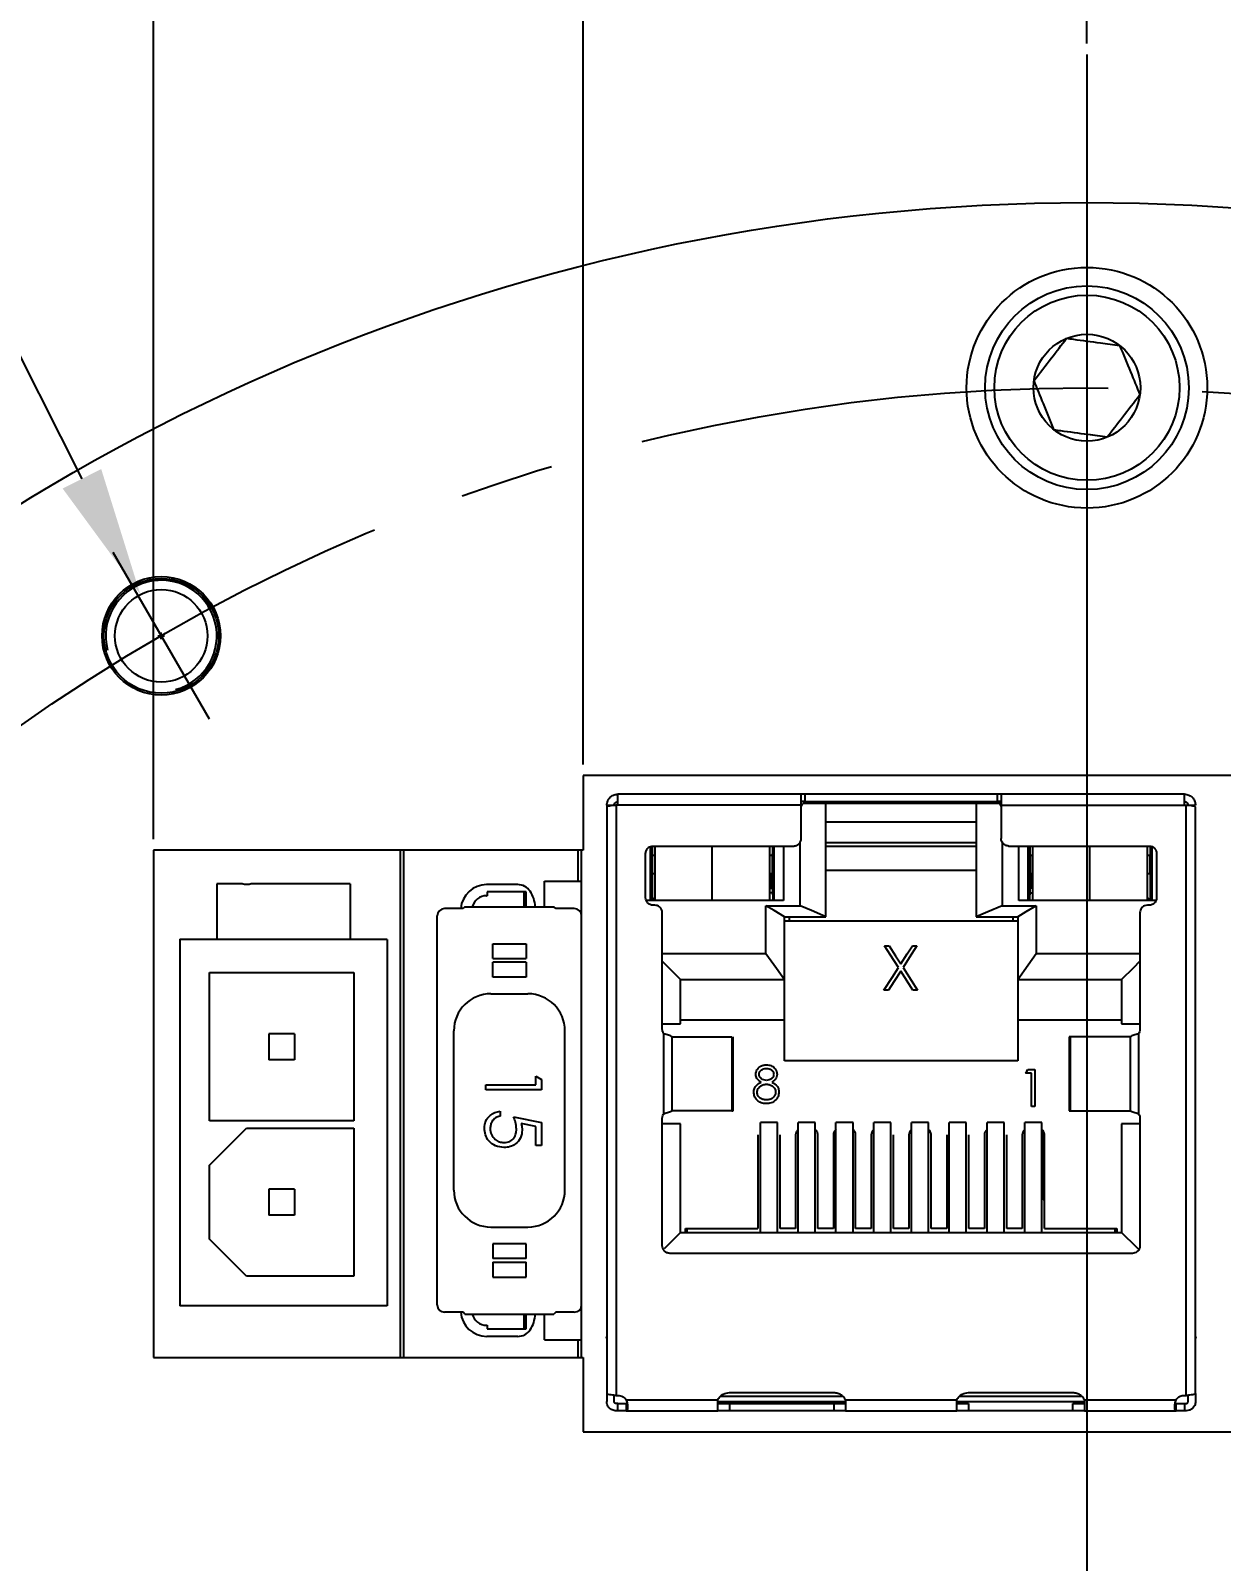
# Model space of a CAD drawing. Header units: millimetres. Extents: x 0 to 420, y 0 to 297.
# Drawn here: x 301.47 to 333.63, y 166.81 to 208.14 of the extents above; entities that cross this region are included whole.
import ezdxf

# ---------------------------------------------------------------- set-up
doc = ezdxf.new("R2010")
doc.units = ezdxf.units.MM
doc.header["$PDSIZE"] = -1
doc.linetypes.add('CENTERX2', pattern=[20.32, 12.7, -2.54, 2.54, -2.54])
doc.layers.add('중심선', color=1, linetype='CENTERX2')
doc.layers.add('치수선', color=3, linetype='Continuous')
doc.styles.add('누리로봇 문자스타일_20230829', font='GOTHIC.TTF')
doc.dimstyles.new('A3기본 치수스타일', dxfattribs={"dimtxt": 3.5, "dimasz": 3.5, "dimexe": 0.5, "dimexo": 0.3, "dimgap": 1, "dimtad": 1, "dimtoh": 1, "dimdec": 1, "dimzin": 12, "dimdsep": 46, "dimtxsty": '누리로봇 문자스타일_20230829', "dimcen": 0.09, "dimclrd": 3, "dimclre": 3, "dimclrt": 3, "dimadec": 0, "dimazin": 3, "dimtm": 1e-09, "dimtfac": 1, "dimtdec": 1, "dimtofl": 0, "dimtmove": 0, "dimatfit": 3, "dimfxl": 1, "dimfrac": 2, "dimarcsym": 0})
doc.dimstyles.new('A3지시선 치수스타일', dxfattribs={"dimtxt": 3.5, "dimasz": 3.5, "dimexe": 0.5, "dimexo": 0.3, "dimgap": 0.396875, "dimtad": 0, "dimtih": 1, "dimtoh": 1, "dimdec": 1, "dimzin": 12, "dimdsep": 46, "dimtxsty": '누리로봇 문자스타일_20230829', "dimcen": 0.09, "dimclrd": 3, "dimclre": 3, "dimclrt": 3, "dimadec": 0, "dimazin": 3, "dimtm": 1e-09, "dimtfac": 1, "dimtdec": 1, "dimtofl": 0, "dimtmove": 0, "dimatfit": 3, "dimfxl": 1, "dimfrac": 2, "dimarcsym": 0})

# ---------------------------------------------------------------- blocks, each defined once
blk = doc.blocks.new('*U53')
at = {"layer": '중심선'}
blk.add_line((-1.3, -2.252), (1.3, 2.252), dxfattribs=at)
blk = doc.blocks.new('*U55')
at = {"color": 0, "linetype": 'ByBlock', "lineweight": -2, "rotation": 60}
blk.add_blockref('*U53', (151.744, 306.926), dxfattribs=at)
blk = doc.blocks.new('*D56')
at = {"layer": 'Defpoints', "color": 0}
for p in [(304.436, 192.917), (305.564, 190.686)]:
    blk.add_point(p, dxfattribs=at)
at = {"layer": '치수선', "color": 3, "lineweight": -2}
for p, q in [((289.1, 216.338), (292.6, 216.338)), ((292.6, 216.338), (302.858, 196.041)), ((305, 191.711), (305, 191.891)), ((304.91, 191.801), (305.09, 191.801))]:
    blk.add_line(p, q, dxfattribs=at)
at = {"layer": '치수선', "color": 3}
blk.add_solid([(303.378, 196.304), (302.337, 195.778), (304.436, 192.917)], dxfattribs=at)
at = {"layer": '치수선', "color": 3, "insert": (259.036, 216.338), "char_height": 3.5, "attachment_point": 4, "style": '누리로봇 문자스타일_20230829'}
blk.add_mtext('{\\fPMingLiU|b0|i0|c129|p0;6-M3x14DP\\PPCD100}', dxfattribs=at)
blk = doc.blocks.new('*D58')
at = {"layer": 'Defpoints', "color": 0}
for p in [(350.422, 218.368), (316.393, 188.025), (350.422, 188.025)]:
    blk.add_point(p, dxfattribs=at)
at = {"layer": '치수선', "color": 3, "lineweight": -2}
for p, q in [((316.393, 188.325), (316.393, 218.868)), ((350.422, 188.325), (350.422, 218.868)), ((319.893, 218.368), (346.922, 218.368))]:
    blk.add_line(p, q, dxfattribs=at)
at = {"layer": '치수선', "color": 3}
for points in [[(319.893, 218.951), (319.893, 217.785), (316.393, 218.368)], [(346.922, 218.951), (346.922, 217.785), (350.422, 218.368)]]:
    blk.add_solid(points, dxfattribs=at)
at = {"layer": '치수선', "color": 3, "insert": (333.407, 221.206), "char_height": 3.5, "attachment_point": 5, "style": '누리로봇 문자스타일_20230829'}
blk.add_mtext('34', dxfattribs=at)
blk = doc.blocks.new('*D59')
at = {"layer": 'Defpoints', "color": 0}
for p in [(350.422, 226.129), (350.422, 188.025), (304.793, 186.014)]:
    blk.add_point(p, dxfattribs=at)
at = {"layer": '치수선', "color": 3, "lineweight": -2}
for p, q in [((304.793, 186.314), (304.793, 226.629)), ((350.422, 188.325), (350.422, 226.629)), ((308.293, 226.129), (346.922, 226.129))]:
    blk.add_line(p, q, dxfattribs=at)
at = {"layer": '치수선', "color": 3}
for points in [[(308.293, 226.713), (308.293, 225.546), (304.793, 226.129)], [(346.922, 226.713), (346.922, 225.546), (350.422, 226.129)]]:
    blk.add_solid(points, dxfattribs=at)
at = {"layer": '치수선', "color": 3, "insert": (327.608, 228.967), "char_height": 3.5, "attachment_point": 5, "style": '누리로봇 문자스타일_20230829'}
blk.add_mtext('45.6', dxfattribs=at)
blk = doc.blocks.new('*D61')
at = {"layer": 'Defpoints', "color": 0}
for p in [(350.422, 209.778), (330, 207.5), (350.422, 188.025)]:
    blk.add_point(p, dxfattribs=at)
at = {"layer": '치수선', "color": 3, "lineweight": -2}
for p, q in [((330, 207.8), (330, 210.278)), ((350.422, 188.325), (350.422, 210.278)), ((333.5, 209.778), (346.922, 209.778))]:
    blk.add_line(p, q, dxfattribs=at)
at = {"layer": '치수선', "color": 3}
for points in [[(333.5, 210.361), (333.5, 209.194), (330, 209.778)], [(346.922, 210.361), (346.922, 209.194), (350.422, 209.778)]]:
    blk.add_solid(points, dxfattribs=at)
at = {"layer": '치수선', "color": 3, "insert": (340.211, 212.616), "char_height": 3.5, "attachment_point": 5, "style": '누리로봇 문자스타일_20230829'}
blk.add_mtext('20.4', dxfattribs=at)

msp = doc.modelspace()

# ---------------------------------------------------------------- linework, layer by layer
at = {"color": 7, "linetype": 'Continuous', "lineweight": 25}
for p, q in [((350.422, 188.025), (316.393, 188.025)), ((316.393, 188.025), (316.393, 186.014)), ((322.282, 187.525), (317.332, 187.525)), ((327.682, 187.272), (322.327, 187.272)), ((322.382, 187.525), (322.382, 187.325)), ((327.582, 187.525), (322.382, 187.525)), ((322.382, 187.325), (327.582, 187.325)), ((322.952, 184.212), (322.952, 187.272)), ((327.012, 187.272), (327.012, 184.212)), ((327.582, 187.325), (327.582, 187.525)), ((332.632, 187.525), (327.682, 187.525)), ((317.032, 187.225), (317.232, 187.225)), ((317.032, 187.225), (317.032, 187.185)), ((317.032, 187.184), (317.032, 171.34)), ((317.282, 187.225), (317.282, 171.29)), ((322.282, 187.225), (317.282, 187.225)), ((322.282, 186.325), (322.282, 187.225)), ((327.682, 187.225), (327.682, 186.325)), ((327.682, 187.225), (332.682, 187.225)), ((332.682, 171.29), (332.682, 187.225)), ((332.732, 187.225), (332.932, 187.225)), ((332.932, 171.34), (332.932, 187.184)), ((327.012, 186.772), (322.952, 186.772)), ((318.257, 186.121), (318.257, 184.657)), ((318.282, 186.125), (322.082, 186.125)), ((318.332, 186.125), (318.332, 184.657)), ((321.432, 184.657), (321.432, 186.125)), ((321.507, 186.125), (321.507, 184.857)), ((321.556, 184.657), (321.556, 186.125)), ((321.807, 186.125), (321.807, 184.657)), ((322.252, 184.512), (322.252, 186.226)), ((322.952, 186.222), (327.012, 186.222)), ((322.952, 186.122), (327.012, 186.122)), ((327.712, 186.226), (327.712, 184.512)), ((327.882, 186.125), (331.682, 186.125)), ((328.156, 184.657), (328.156, 186.125)), ((328.408, 184.657), (328.408, 186.125)), ((328.457, 186.125), (328.457, 184.857)), ((328.532, 186.125), (328.532, 184.657)), ((331.632, 184.657), (331.632, 186.125)), ((331.707, 186.12), (331.707, 184.657)), ((331.756, 186.109), (331.756, 184.657)), ((316.393, 186.014), (304.793, 186.014)), ((304.793, 186.014), (304.793, 172.315)), ((311.452, 186.014), (311.452, 172.315)), ((316.352, 172.315), (316.352, 186.014)), ((318.082, 184.725), (318.082, 185.925)), ((318.262, 185.882), (318.262, 185.382)), ((318.262, 185.882), (318.332, 185.882)), ((321.432, 185.882), (321.502, 185.882)), ((321.498, 185.882), (321.507, 185.907)), ((321.502, 185.882), (321.502, 185.382)), ((328.457, 185.907), (328.466, 185.882)), ((328.462, 185.882), (328.462, 185.382)), ((328.462, 185.882), (328.532, 185.882)), ((331.632, 185.882), (331.702, 185.882)), ((331.702, 185.882), (331.702, 185.382)), ((331.882, 185.925), (331.882, 184.725)), ((318.262, 185.382), (318.332, 185.382)), ((321.432, 185.382), (321.502, 185.382)), ((321.482, 184.982), (321.482, 185.382)), ((327.012, 185.462), (322.952, 185.462)), ((328.462, 185.382), (328.532, 185.382)), ((328.482, 184.982), (328.482, 185.382)), ((331.632, 185.382), (331.702, 185.382)), ((306.502, 185.104), (306.502, 183.605)), ((307.184, 185.104), (306.502, 185.104)), ((310.102, 185.104), (307.432, 185.104)), ((310.102, 185.104), (310.102, 183.605)), ((314.63, 185.082), (313.787, 185.082)), ((314.852, 184.885), (313.802, 184.885)), ((313.802, 184.885), (313.802, 184.782)), ((314.798, 184.485), (314.798, 184.885)), ((314.852, 184.485), (314.852, 184.885)), ((315.352, 184.485), (315.352, 185.172)), ((315.352, 185.172), (316.352, 185.172)), ((321.432, 184.982), (321.482, 184.982)), ((321.507, 184.857), (321.432, 184.857)), ((328.457, 184.857), (328.532, 184.857)), ((328.532, 184.982), (328.482, 184.982)), ((313.152, 184.435), (312.652, 184.435)), ((313.202, 184.485), (313.152, 184.435)), ((313.202, 184.485), (315.602, 184.485)), ((313.787, 184.782), (313.802, 184.782)), ((315.652, 184.435), (315.602, 184.485)), ((316.152, 184.435), (315.652, 184.435)), ((321.807, 184.657), (318.095, 184.657)), ((318.257, 184.657), (318.332, 184.732)), ((318.332, 184.525), (318.282, 184.525)), ((321.332, 184.512), (322.252, 184.512)), ((321.332, 183.222), (321.332, 184.512)), ((327.712, 184.512), (328.632, 184.512)), ((331.867, 184.657), (328.156, 184.657)), ((328.632, 184.512), (328.632, 183.222)), ((331.707, 184.657), (331.632, 184.732)), ((331.682, 184.525), (331.632, 184.525)), ((312.452, 173.735), (312.452, 184.235)), ((318.532, 181.175), (318.532, 184.325)), ((321.832, 184.212), (322.952, 184.212)), ((321.832, 180.322), (321.832, 184.212)), ((328.132, 184.092), (321.832, 184.092)), ((321.957, 184.212), (321.957, 184.092)), ((327.012, 184.212), (328.132, 184.212)), ((328.007, 184.092), (328.007, 184.212)), ((328.132, 184.212), (328.132, 180.322)), ((331.432, 184.325), (331.432, 181.175)), ((305.502, 183.605), (305.953, 183.605)), ((305.502, 183.605), (305.502, 173.705)), ((311.102, 183.604), (305.953, 183.604)), ((311.102, 183.604), (311.102, 173.705)), ((313.952, 183.485), (314.852, 183.485)), ((313.952, 183.085), (313.952, 183.485)), ((314.852, 183.485), (314.852, 183.085)), ((318.532, 183.222), (321.332, 183.222)), ((324.533, 183.432), (324.657, 183.432)), ((325.285, 183.432), (325.41, 183.432)), ((328.632, 183.222), (331.432, 183.222)), ((313.952, 183.085), (314.852, 183.085)), ((313.952, 182.585), (313.952, 182.985)), ((314.852, 182.985), (313.952, 182.985)), ((314.852, 182.985), (314.852, 182.585)), ((325.301, 182.232), (324.971, 182.747)), ((306.302, 182.705), (310.202, 182.705)), ((306.302, 178.705), (306.302, 182.705)), ((310.202, 182.705), (310.202, 178.705)), ((314.852, 182.585), (313.952, 182.585)), ((319.027, 181.322), (319.027, 182.522)), ((319.027, 182.522), (321.832, 182.522)), ((328.132, 182.522), (330.937, 182.522)), ((330.937, 182.522), (330.937, 181.322)), ((313.902, 182.135), (314.902, 182.135)), ((324.642, 182.232), (324.517, 182.232)), ((325.425, 182.232), (325.301, 182.232)), ((312.902, 176.835), (312.902, 181.135)), ((315.902, 176.835), (315.902, 181.135)), ((318.532, 181.322), (319.027, 181.322)), ((321.832, 181.422), (319.027, 181.422)), ((330.937, 181.422), (328.132, 181.422)), ((330.937, 181.322), (331.432, 181.322)), ((308.602, 181.055), (307.902, 181.055)), ((307.902, 181.055), (307.902, 180.355)), ((308.602, 181.055), (308.602, 180.355)), ((318.573, 178.896), (318.573, 181.054)), ((318.799, 178.975), (318.799, 180.975)), ((318.799, 180.975), (320.41, 180.975)), ((320.41, 180.975), (320.41, 178.975)), ((320.448, 178.975), (320.448, 180.975)), ((329.516, 180.975), (329.516, 178.975)), ((329.554, 178.975), (329.554, 180.975)), ((331.165, 180.975), (329.554, 180.975)), ((331.165, 180.975), (331.165, 178.975)), ((331.391, 181.054), (331.391, 178.896)), ((308.602, 180.355), (307.902, 180.355)), ((328.132, 180.322), (321.832, 180.322)), ((315.113, 179.675), (315.113, 179.906)), ((315.113, 179.906), (315.266, 179.818)), ((328.498, 179.99), (328.344, 179.99)), ((328.403, 180.092), (328.588, 180.092)), ((328.498, 179.092), (328.498, 179.99)), ((328.588, 180.092), (328.588, 179.092)), ((313.766, 179.541), (313.766, 179.675)), ((313.766, 179.675), (315.113, 179.675)), ((315.266, 179.541), (313.766, 179.541)), ((315.266, 179.818), (315.266, 179.541)), ((328.588, 179.092), (328.498, 179.092)), ((310.202, 178.705), (306.302, 178.705)), ((314.151, 178.964), (314.151, 178.829)), ((314.516, 178.81), (315.266, 178.656)), ((315.113, 178.551), (314.718, 178.632)), ((315.266, 178.656), (315.266, 178.041)), ((318.532, 175.325), (318.532, 178.775)), ((319.027, 178.622), (318.532, 178.622)), ((320.41, 178.975), (318.799, 178.975)), ((319.027, 175.692), (319.027, 178.622)), ((321.642, 178.66), (321.182, 178.66)), ((321.182, 175.692), (321.182, 178.66)), ((321.642, 175.692), (321.642, 178.66)), ((322.662, 178.66), (322.202, 178.66)), ((322.202, 175.692), (322.202, 178.66)), ((322.662, 175.692), (322.662, 178.66)), ((323.682, 178.66), (323.222, 178.66)), ((323.222, 175.692), (323.222, 178.66)), ((323.682, 175.692), (323.682, 178.66)), ((324.702, 178.66), (324.242, 178.66)), ((324.242, 175.692), (324.242, 178.66)), ((324.702, 175.692), (324.702, 178.66)), ((325.722, 178.66), (325.262, 178.66)), ((325.262, 175.692), (325.262, 178.66)), ((325.722, 175.692), (325.722, 178.66)), ((326.742, 178.66), (326.282, 178.66)), ((326.282, 175.692), (326.282, 178.66)), ((326.742, 175.692), (326.742, 178.66)), ((327.762, 178.66), (327.302, 178.66)), ((327.302, 175.692), (327.302, 178.66)), ((327.762, 175.692), (327.762, 178.66)), ((328.782, 178.66), (328.322, 178.66)), ((328.322, 175.692), (328.322, 178.66)), ((328.782, 175.692), (328.782, 178.66)), ((329.554, 178.975), (331.165, 178.975)), ((330.937, 178.622), (330.937, 175.692)), ((331.432, 178.622), (330.937, 178.622)), ((331.432, 178.775), (331.432, 175.325)), ((306.302, 177.505), (307.302, 178.505)), ((307.302, 178.505), (310.202, 178.505)), ((310.202, 178.505), (310.202, 174.505)), ((315.113, 178.041), (315.113, 178.551)), ((321.112, 178.327), (321.112, 175.792)), ((321.712, 175.792), (321.712, 178.327)), ((322.132, 178.327), (322.132, 175.792)), ((322.732, 175.792), (322.732, 178.327)), ((323.152, 178.327), (323.152, 175.792)), ((323.752, 175.792), (323.752, 178.327)), ((324.172, 178.327), (324.172, 175.792)), ((324.772, 175.792), (324.772, 178.327)), ((325.192, 178.327), (325.192, 175.792)), ((325.792, 175.792), (325.792, 178.327)), ((326.212, 178.327), (326.212, 175.792)), ((326.812, 175.792), (326.812, 178.327)), ((327.232, 178.327), (327.232, 175.792)), ((327.832, 175.792), (327.832, 178.327)), ((328.252, 178.327), (328.252, 175.792)), ((328.822, 176.572), (328.822, 178.423)), ((328.852, 175.792), (328.852, 178.327)), ((315.266, 178.041), (315.113, 178.041)), ((306.302, 175.505), (306.302, 177.505)), ((308.602, 176.855), (307.902, 176.855)), ((307.902, 176.855), (307.902, 176.155)), ((308.602, 176.855), (308.602, 176.155)), ((321.142, 176.572), (321.112, 176.572)), ((328.852, 176.572), (328.822, 176.572)), ((308.602, 176.155), (307.902, 176.155)), ((313.902, 175.835), (314.902, 175.835)), ((319.027, 175.692), (330.937, 175.692)), ((319.157, 175.792), (321.112, 175.792)), ((319.157, 175.692), (319.157, 175.792)), ((319.202, 175.692), (319.202, 175.792)), ((322.132, 175.792), (321.712, 175.792)), ((323.152, 175.792), (322.732, 175.792)), ((324.172, 175.792), (323.752, 175.792)), ((325.192, 175.792), (324.772, 175.792)), ((326.212, 175.792), (325.792, 175.792)), ((327.232, 175.792), (326.812, 175.792)), ((328.252, 175.792), (327.832, 175.792)), ((328.852, 175.792), (330.807, 175.792)), ((330.762, 175.692), (330.762, 175.792)), ((330.807, 175.792), (330.807, 175.692)), ((307.302, 174.505), (306.302, 175.505)), ((314.852, 175.385), (313.952, 175.385)), ((313.952, 175.385), (313.952, 174.985)), ((314.852, 174.985), (314.852, 175.385)), ((314.852, 174.985), (313.952, 174.985)), ((313.952, 174.885), (314.852, 174.885)), ((313.952, 174.885), (313.952, 174.485)), ((314.852, 174.485), (314.852, 174.885)), ((331.232, 175.125), (318.732, 175.125)), ((310.202, 174.505), (307.302, 174.505)), ((313.952, 174.485), (314.852, 174.485)), ((311.102, 173.705), (305.502, 173.705)), ((313.152, 173.535), (312.652, 173.535)), ((313.202, 173.485), (313.152, 173.535)), ((313.202, 173.485), (315.602, 173.485)), ((314.798, 173.085), (314.798, 173.485)), ((314.852, 173.085), (314.852, 173.485)), ((315.352, 172.792), (315.352, 173.485)), ((315.652, 173.535), (315.602, 173.485)), ((316.152, 173.535), (315.652, 173.535)), ((313.789, 173.182), (313.802, 173.182)), ((314.63, 172.882), (313.789, 172.882)), ((313.802, 173.182), (313.802, 173.085)), ((313.802, 173.085), (314.852, 173.085)), ((317.022, 172.866), (317.032, 172.869)), ((317.032, 172.827), (317.022, 172.866)), ((332.932, 172.869), (332.942, 172.866)), ((332.942, 172.866), (332.932, 172.827)), ((315.352, 172.792), (316.352, 172.792)), ((304.793, 172.315), (316.393, 172.315)), ((316.393, 172.315), (316.393, 170.303)), ((317.032, 171.34), (317.032, 171.122)), ((317.232, 171.122), (317.232, 171.297)), ((317.282, 171.29), (317.332, 171.29)), ((317.558, 171.172), (320.029, 171.172)), ((320.109, 171.272), (323.394, 171.272)), ((320.342, 171.365), (323.167, 171.365)), ((323.48, 171.172), (326.484, 171.172)), ((326.564, 171.272), (329.849, 171.272)), ((326.797, 171.365), (329.622, 171.365)), ((329.935, 171.172), (332.406, 171.172)), ((332.632, 171.29), (332.682, 171.29)), ((332.732, 171.122), (332.732, 171.297)), ((332.932, 171.34), (332.932, 171.122)), ((317.332, 171.072), (317.282, 171.072)), ((317.332, 170.872), (317.282, 170.872)), ((317.332, 170.872), (317.332, 171.072)), ((317.558, 171.072), (317.558, 170.872)), ((317.558, 170.872), (320.029, 170.872)), ((320.029, 171.122), (323.48, 171.122)), ((320.342, 171.072), (320.342, 170.872)), ((320.342, 171.072), (323.167, 171.072)), ((323.167, 170.872), (320.342, 170.872)), ((323.167, 171.072), (323.167, 170.872)), ((323.48, 170.872), (326.484, 170.872)), ((326.484, 171.122), (329.935, 171.122)), ((326.797, 171.072), (326.797, 170.872)), ((329.622, 170.872), (326.797, 170.872)), ((329.622, 170.872), (329.622, 171.072)), ((329.935, 170.872), (332.406, 170.872)), ((332.406, 170.872), (332.406, 171.072)), ((332.632, 171.072), (332.632, 170.872)), ((332.632, 171.072), (332.682, 171.072)), ((332.682, 170.872), (332.632, 170.872)), ((316.393, 170.303), (350.422, 170.303))]:
    msp.add_line(p, q, dxfattribs=at)
at = {"color": 8, "linetype": 'Continuous', "lineweight": 25}
for p, q in [((319.882, 184.657), (319.882, 186.125)), ((330.082, 184.657), (330.082, 186.125)), ((311.552, 172.315), (311.552, 186.014)), ((316.252, 186.014), (316.252, 185.172)), ((316.252, 172.792), (316.252, 172.315))]:
    msp.add_line(p, q, dxfattribs=at)
at = {"color": 7, "linetype": 'Continuous', "lineweight": 25, "flags": 128}
for points in [[(322.282, 187.182), (322.294, 187.206), (322.327, 187.272)], [(327.637, 187.272), (327.679, 187.188), (327.682, 187.182)], [(318.208, 186.109), (318.208, 185.581), (318.208, 184.657)], [(321.482, 184.982), (321.437, 185.206), (321.432, 185.232)], [(328.482, 185.303), (328.527, 185.348), (328.532, 185.353)], [(321.507, 184.857), (321.513, 184.745), (321.517, 184.657)], [(328.457, 184.857), (328.451, 184.745), (328.447, 184.657)], [(321.832, 184.212), (321.552, 184.38), (321.332, 184.512)], [(322.952, 184.212), (322.56, 184.38), (322.252, 184.512)], [(327.712, 184.512), (327.32, 184.344), (327.012, 184.212)], [(328.632, 184.512), (328.352, 184.344), (328.132, 184.212)], [(321.332, 183.222), (321.612, 182.83), (321.832, 182.522)], [(324.909, 182.844), (324.698, 183.174), (324.533, 183.432)], [(324.657, 183.432), (324.833, 183.157), (324.971, 182.942)], [(324.971, 182.942), (325.147, 183.216), (325.285, 183.432)], [(325.41, 183.432), (325.199, 183.103), (325.033, 182.844)], [(328.132, 182.522), (328.412, 182.914), (328.632, 183.222)], [(318.532, 183.017), (318.719, 182.83), (319.027, 182.522)], [(324.517, 182.232), (324.737, 182.575), (324.909, 182.844)], [(324.971, 182.747), (324.787, 182.459), (324.642, 182.232)], [(325.033, 182.844), (325.253, 182.502), (325.425, 182.232)], [(331.432, 183.017), (331.245, 182.83), (330.937, 182.522)], [(328.344, 179.99), (328.377, 180.047), (328.403, 180.092)], [(318.587, 175.252), (318.719, 175.384), (319.027, 175.692)], [(330.937, 175.692), (331.329, 175.3), (331.402, 175.227)]]:
    msp.add_lwpolyline(points, dxfattribs=at)
at = {"color": 7, "linetype": 'Continuous', "lineweight": 25}
for centre, radius in [((330, 148.5), 55), ((330, 198.5), 3.25), ((330, 198.5), 2.75), ((330, 198.5), 2.5), ((330, 198.5), 1.443), ((305, 191.801), 1.6), ((305, 191.801), 1.55), ((305, 191.801), 1.25)]:
    msp.add_circle(centre, radius, dxfattribs=at)
msp.add_arc((305, 191.801), 1.5, 285, 195)
for centre, radius, start, end in [((313.787, 184.382), 0.7, 89.9999, 175.6136), ((314.63, 184.682), 0.4, 34.1423, 89.9999), ((314.298, 184.457), 0.8, 2.0085, 34.1423), ((312.652, 184.235), 0.2, 90, 180), ((313.787, 184.382), 0.4, 89.9999, 164.9985), ((316.152, 184.235), 0.2, 0, 90), ((313.902, 181.135), 1, 90, 180), ((314.902, 181.135), 1, 0, 90), ((313.902, 176.835), 1, 180, 270), ((314.902, 176.835), 1, 270, 0), ((312.652, 173.735), 0.2, 180, 270), ((316.152, 173.735), 0.2, 270, 0), ((313.789, 173.582), 0.7, 183.8047, 270.0006), ((313.789, 173.582), 0.4, 193.9527, 270.0011), ((314.298, 173.506), 0.8, 325.8571, 358.4986), ((314.63, 173.282), 0.4, 270.0006, 325.8571)]:
    msp.add_arc(centre, radius, start, end, dxfattribs=at)
for points, knots in [([(328.57, 198.693), (328.727, 198.897), (329.022, 199.279), (329.316, 199.659), (329.452, 199.835)], [0, 0, 0, 0, 0.5346242, 1, 1, 1, 1]), ([(329.452, 199.835), (329.512, 199.827), (329.807, 199.787), (330.3, 199.721), (330.71, 199.665), (330.883, 199.642)], [0, 0, 0, 0, 0.12892, 0.633759, 1, 1, 1, 1]), ([(330.883, 199.642), (330.98, 199.403), (331.164, 198.957), (331.346, 198.513), (331.43, 198.307)], [0, 0, 0, 0, 0.5346251, 1, 1, 1, 1]), ([(329.117, 197.358), (329.02, 197.597), (328.836, 198.043), (328.654, 198.487), (328.57, 198.693)], [0, 0, 0, 0, 0.5346251, 1, 1, 1, 1]), ([(331.43, 198.307), (331.273, 198.103), (330.978, 197.721), (330.684, 197.341), (330.548, 197.165)], [0, 0, 0, 0, 0.534626, 1, 1, 1, 1]), ([(330.548, 197.165), (330.375, 197.188), (329.965, 197.243), (329.472, 197.31), (329.177, 197.35), (329.117, 197.358)], [0, 0, 0, 0, 0.366241, 0.87108, 1, 1, 1, 1]), ([(317.032, 187.225), (317.037, 187.268), (317.048, 187.356), (317.129, 187.457), (317.23, 187.515), (317.299, 187.522), (317.332, 187.525)], [0, 0, 0, 0, 0.270261, 0.562426, 0.789737, 1, 1, 1, 1]), ([(317.232, 187.225), (317.234, 187.239), (317.237, 187.269), (317.264, 187.303), (317.298, 187.322), (317.321, 187.324), (317.332, 187.325)], [0, 0, 0, 0, 0.270256, 0.562417, 0.789736, 1, 1, 1, 1]), ([(317.332, 187.225), (317.332, 187.268), (317.332, 187.356), (317.332, 187.457), (317.332, 187.515), (317.332, 187.522), (317.332, 187.525)], [0, 0, 0, 0, 0.2702598, 0.562427, 0.7897315, 1, 1, 1, 1]), ([(322.282, 187.225), (322.282, 187.268), (322.282, 187.356), (322.282, 187.457), (322.282, 187.515), (322.282, 187.522), (322.282, 187.525)], [0, 0, 0, 0, 0.2702598, 0.562427, 0.7897315, 1, 1, 1, 1]), ([(322.382, 187.525), (322.368, 187.525), (322.338, 187.525), (322.305, 187.525), (322.285, 187.525), (322.283, 187.525), (322.282, 187.525)], [0, 0, 0, 0, 0.270261, 0.562436, 0.789753, 1, 1, 1, 1]), ([(322.382, 187.325), (322.368, 187.325), (322.338, 187.325), (322.305, 187.325), (322.285, 187.325), (322.283, 187.325), (322.282, 187.325)], [0, 0, 0, 0, 0.270261, 0.562436, 0.789753, 1, 1, 1, 1]), ([(327.682, 187.525), (327.68, 187.525), (327.677, 187.525), (327.65, 187.525), (327.616, 187.525), (327.593, 187.525), (327.582, 187.525)], [0, 0, 0, 0, 0.270253, 0.562431, 0.789737, 1, 1, 1, 1]), ([(327.682, 187.325), (327.68, 187.325), (327.677, 187.325), (327.65, 187.325), (327.616, 187.325), (327.593, 187.325), (327.582, 187.325)], [0, 0, 0, 0, 0.270253, 0.562431, 0.789737, 1, 1, 1, 1]), ([(327.682, 187.525), (327.682, 187.52), (327.682, 187.509), (327.682, 187.428), (327.682, 187.327), (327.682, 187.258), (327.682, 187.225)], [0, 0, 0, 0, 0.27026, 0.562428, 0.789739, 1, 1, 1, 1]), ([(332.632, 187.225), (332.632, 187.268), (332.632, 187.356), (332.632, 187.457), (332.632, 187.515), (332.632, 187.522), (332.632, 187.525)], [0, 0, 0, 0, 0.2702598, 0.562427, 0.7897315, 1, 1, 1, 1]), ([(332.632, 187.525), (332.675, 187.52), (332.763, 187.509), (332.864, 187.428), (332.922, 187.327), (332.929, 187.258), (332.932, 187.225)], [0, 0, 0, 0, 0.270262, 0.562429, 0.789739, 1, 1, 1, 1]), ([(332.632, 187.325), (332.646, 187.324), (332.676, 187.32), (332.709, 187.293), (332.729, 187.259), (332.731, 187.236), (332.732, 187.225)], [0, 0, 0, 0, 0.270262, 0.562436, 0.789753, 1, 1, 1, 1]), ([(317.282, 187.225), (317.249, 187.222), (317.184, 187.215), (317.101, 187.205), (317.043, 187.194), (317.036, 187.187), (317.032, 187.184)], [0, 0, 0, 0, 0.250003, 0.5, 0.750004, 1, 1, 1, 1]), ([(332.932, 187.184), (332.928, 187.187), (332.921, 187.194), (332.863, 187.205), (332.78, 187.215), (332.715, 187.222), (332.682, 187.225)], [0, 0, 0, 0, 0.249996, 0.499999, 0.749998, 1, 1, 1, 1]), ([(318.082, 185.925), (318.086, 185.954), (318.093, 186.013), (318.147, 186.08), (318.214, 186.119), (318.26, 186.123), (318.282, 186.125)], [0, 0, 0, 0, 0.270262, 0.562427, 0.789738, 1, 1, 1, 1]), ([(322.082, 186.125), (322.11, 186.129), (322.169, 186.136), (322.236, 186.19), (322.275, 186.258), (322.28, 186.303), (322.282, 186.325)], [0, 0, 0, 0, 0.2702574, 0.5624283, 0.7897324, 1, 1, 1, 1]), ([(327.882, 186.125), (327.854, 186.129), (327.795, 186.136), (327.728, 186.19), (327.689, 186.258), (327.684, 186.303), (327.682, 186.325)], [0, 0, 0, 0, 0.270258, 0.562428, 0.789733, 1, 1, 1, 1]), ([(331.682, 186.125), (331.71, 186.122), (331.769, 186.114), (331.836, 186.06), (331.875, 185.993), (331.88, 185.947), (331.882, 185.925)], [0, 0, 0, 0, 0.27026, 0.56243, 0.789733, 1, 1, 1, 1]), ([(307.432, 185.104), (307.412, 185.098), (307.374, 185.086), (307.308, 185.081), (307.243, 185.086), (307.204, 185.098), (307.184, 185.104)], [0, 0, 0, 0, 0.256063, 0.499936, 0.742351, 1, 1, 1, 1]), ([(318.282, 184.525), (318.254, 184.529), (318.195, 184.536), (318.128, 184.59), (318.089, 184.658), (318.084, 184.703), (318.082, 184.725)], [0, 0, 0, 0, 0.270257, 0.562428, 0.789733, 1, 1, 1, 1]), ([(318.532, 184.325), (318.528, 184.354), (318.521, 184.413), (318.467, 184.48), (318.4, 184.519), (318.354, 184.523), (318.332, 184.525)], [0, 0, 0, 0, 0.270263, 0.562431, 0.789734, 1, 1, 1, 1]), ([(331.632, 184.525), (331.604, 184.522), (331.545, 184.514), (331.478, 184.46), (331.439, 184.393), (331.434, 184.347), (331.432, 184.325)], [0, 0, 0, 0, 0.270264, 0.562436, 0.789742, 1, 1, 1, 1]), ([(331.882, 184.725), (331.878, 184.697), (331.871, 184.638), (331.817, 184.571), (331.75, 184.532), (331.704, 184.527), (331.682, 184.525)], [0, 0, 0, 0, 0.2702633, 0.5624304, 0.789736, 1, 1, 1, 1]), ([(318.573, 181.054), (318.56, 181.075), (318.537, 181.113), (318.533, 181.156), (318.532, 181.175)], [0, 0, 0, 0, 0.560002, 1, 1, 1, 1]), ([(331.432, 181.175), (331.43, 181.151), (331.426, 181.107), (331.402, 181.07), (331.391, 181.054)], [0, 0, 0, 0, 0.560004, 1, 1, 1, 1]), ([(318.791, 180.975), (318.779, 180.982), (318.754, 180.995), (318.701, 181.015), (318.639, 181.035), (318.595, 181.048), (318.573, 181.054)], [0, 0, 0, 0, 0.249999, 0.500005, 0.750002, 1, 1, 1, 1]), ([(318.799, 180.975), (318.798, 180.975), (318.795, 180.975), (318.792, 180.975), (318.791, 180.975)], [0, 0, 0, 0, 0.560107, 1, 1, 1, 1]), ([(329.554, 180.975), (329.542, 180.975), (329.52, 180.975), (329.517, 180.975), (329.516, 180.975)], [0, 0, 0, 0, 0.56, 1, 1, 1, 1]), ([(331.173, 180.975), (331.171, 180.975), (331.168, 180.975), (331.166, 180.975), (331.165, 180.975)], [0, 0, 0, 0, 0.559868, 1, 1, 1, 1]), ([(331.391, 181.054), (331.369, 181.048), (331.325, 181.035), (331.263, 181.015), (331.21, 180.995), (331.185, 180.982), (331.173, 180.975)], [0, 0, 0, 0, 0.249999, 0.499997, 0.750002, 1, 1, 1, 1]), ([(321.053, 179.961), (321.06, 180.001), (321.074, 180.082), (321.157, 180.165), (321.251, 180.21), (321.314, 180.216), (321.346, 180.218)], [0, 0, 0, 0, 0.278851, 0.558463, 0.77916, 1, 1, 1, 1]), ([(321.199, 179.749), (321.155, 179.778), (321.076, 179.829), (321.06, 179.921), (321.053, 179.961)], [0, 0, 0, 0, 0.560092, 1, 1, 1, 1]), ([(321.143, 179.96), (321.144, 179.971), (321.146, 179.994), (321.159, 180.025), (321.18, 180.054), (321.215, 180.084), (321.269, 180.11), (321.316, 180.114), (321.341, 180.115)], [0, 0, 0, 0, 0.1217691, 0.240883, 0.3648486, 0.5003654, 0.7307349, 1, 1, 1, 1]), ([(321.345, 179.795), (321.32, 179.797), (321.273, 179.802), (321.208, 179.838), (321.166, 179.882), (321.146, 179.926), (321.144, 179.949), (321.143, 179.96)], [0, 0, 0, 0, 0.256132, 0.500147, 0.761362, 0.880355, 1, 1, 1, 1]), ([(321.341, 180.115), (321.367, 180.114), (321.413, 180.111), (321.469, 180.087), (321.503, 180.057), (321.524, 180.029), (321.537, 179.997), (321.539, 179.974), (321.54, 179.962)], [0, 0, 0, 0, 0.273988, 0.498562, 0.631239, 0.754315, 0.874763, 1, 1, 1, 1]), ([(321.54, 179.962), (321.539, 179.95), (321.537, 179.927), (321.524, 179.894), (321.504, 179.864), (321.47, 179.832), (321.417, 179.802), (321.369, 179.797), (321.345, 179.795)], [0, 0, 0, 0, 0.126236, 0.24777, 0.370671, 0.500808, 0.739957, 1, 1, 1, 1]), ([(321.346, 180.218), (321.386, 180.214), (321.466, 180.205), (321.56, 180.139), (321.618, 180.052), (321.626, 179.99), (321.63, 179.959)], [0, 0, 0, 0, 0.279956, 0.559714, 0.779962, 1, 1, 1, 1]), ([(321.63, 179.959), (321.628, 179.934), (321.623, 179.884), (321.576, 179.805), (321.521, 179.771), (321.488, 179.749)], [0, 0, 0, 0, 0.280137, 0.560241, 1, 1, 1, 1]), ([(321.002, 179.475), (321.005, 179.509), (321.012, 179.576), (321.079, 179.679), (321.154, 179.723), (321.199, 179.749)], [0, 0, 0, 0, 0.280004, 0.559881, 1, 1, 1, 1]), ([(321.34, 179.167), (321.292, 179.17), (321.195, 179.176), (321.083, 179.257), (321.015, 179.362), (321.006, 179.438), (321.002, 179.475)], [0, 0, 0, 0, 0.280543, 0.559266, 0.77981, 1, 1, 1, 1]), ([(321.092, 179.472), (321.093, 179.488), (321.096, 179.518), (321.112, 179.561), (321.138, 179.601), (321.182, 179.644), (321.252, 179.684), (321.314, 179.69), (321.347, 179.692)], [0, 0, 0, 0, 0.124054, 0.244836, 0.368357, 0.500251, 0.737751, 1, 1, 1, 1]), ([(321.341, 179.269), (321.309, 179.272), (321.249, 179.276), (321.18, 179.309), (321.137, 179.347), (321.112, 179.384), (321.096, 179.426), (321.093, 179.457), (321.092, 179.472)], [0, 0, 0, 0, 0.267067, 0.49896, 0.624005, 0.744561, 0.867675, 1, 1, 1, 1]), ([(321.592, 179.482), (321.59, 179.467), (321.588, 179.437), (321.572, 179.394), (321.547, 179.356), (321.506, 179.313), (321.436, 179.276), (321.374, 179.272), (321.341, 179.269)], [0, 0, 0, 0, 0.1247403, 0.2457183, 0.369033, 0.5004621, 0.7284701, 1, 1, 1, 1]), ([(321.347, 179.692), (321.378, 179.689), (321.437, 179.684), (321.504, 179.645), (321.546, 179.604), (321.571, 179.567), (321.587, 179.526), (321.59, 179.497), (321.592, 179.482)], [0, 0, 0, 0, 0.256992, 0.499275, 0.631013, 0.754426, 0.87536, 1, 1, 1, 1]), ([(321.488, 179.749), (321.545, 179.715), (321.624, 179.667), (321.676, 179.56), (321.679, 179.509), (321.681, 179.484)], [0, 0, 0, 0, 0.558299, 0.779111, 1, 1, 1, 1]), ([(321.681, 179.484), (321.677, 179.441), (321.67, 179.365), (321.625, 179.304), (321.606, 179.277)], [0, 0, 0, 0, 0.559373, 1, 1, 1, 1]), ([(321.606, 179.277), (321.562, 179.24), (321.485, 179.174), (321.385, 179.169), (321.34, 179.167)], [0, 0, 0, 0, 0.557759, 1, 1, 1, 1]), ([(313.728, 178.506), (313.735, 178.571), (313.748, 178.699), (313.862, 178.844), (314.002, 178.934), (314.101, 178.954), (314.151, 178.964)], [0, 0, 0, 0, 0.279626, 0.559018, 0.77938, 1, 1, 1, 1]), ([(314.151, 178.829), (314.109, 178.818), (314.024, 178.794), (313.938, 178.703), (313.891, 178.601), (313.885, 178.533), (313.882, 178.498)], [0, 0, 0, 0, 0.280052, 0.559169, 0.779585, 1, 1, 1, 1]), ([(314.593, 178.479), (314.587, 178.543), (314.575, 178.657), (314.534, 178.763), (314.516, 178.81)], [0, 0, 0, 0, 0.559416, 1, 1, 1, 1]), ([(314.718, 178.632), (314.727, 178.599), (314.743, 178.541), (314.746, 178.481), (314.747, 178.455)], [0, 0, 0, 0, 0.560067, 1, 1, 1, 1]), ([(318.532, 178.775), (318.534, 178.8), (318.538, 178.843), (318.562, 178.88), (318.573, 178.896)], [0, 0, 0, 0, 0.559997, 1, 1, 1, 1]), ([(318.573, 178.896), (318.595, 178.903), (318.639, 178.916), (318.701, 178.936), (318.754, 178.956), (318.779, 178.969), (318.791, 178.975)], [0, 0, 0, 0, 0.249999, 0.499996, 0.749999, 1, 1, 1, 1]), ([(318.791, 178.975), (318.793, 178.975), (318.796, 178.975), (318.798, 178.975), (318.799, 178.975)], [0, 0, 0, 0, 0.559856, 1, 1, 1, 1]), ([(320.41, 178.975), (320.422, 178.975), (320.444, 178.975), (320.447, 178.975), (320.448, 178.975)], [0, 0, 0, 0, 0.56, 1, 1, 1, 1]), ([(329.516, 178.975), (329.518, 178.975), (329.522, 178.975), (329.544, 178.975), (329.554, 178.975)], [0, 0, 0, 0, 0.560006, 1, 1, 1, 1]), ([(331.165, 178.975), (331.166, 178.975), (331.169, 178.975), (331.172, 178.975), (331.173, 178.975)], [0, 0, 0, 0, 0.560093, 1, 1, 1, 1]), ([(331.173, 178.975), (331.185, 178.969), (331.21, 178.956), (331.263, 178.936), (331.325, 178.916), (331.369, 178.903), (331.391, 178.896)], [0, 0, 0, 0, 0.249999, 0.500002, 0.749999, 1, 1, 1, 1]), ([(331.391, 178.896), (331.404, 178.875), (331.427, 178.838), (331.431, 178.794), (331.432, 178.775)], [0, 0, 0, 0, 0.559996, 1, 1, 1, 1]), ([(314.256, 177.983), (314.179, 177.992), (314.023, 178.009), (313.842, 178.144), (313.742, 178.322), (313.733, 178.445), (313.728, 178.506)], [0, 0, 0, 0, 0.279865, 0.559271, 0.779423, 1, 1, 1, 1]), ([(313.882, 178.498), (313.888, 178.442), (313.902, 178.33), (314.004, 178.204), (314.13, 178.128), (314.218, 178.121), (314.262, 178.118)], [0, 0, 0, 0, 0.279617, 0.559356, 0.77956, 1, 1, 1, 1]), ([(314.747, 178.455), (314.74, 178.383), (314.724, 178.24), (314.589, 178.082), (314.425, 177.994), (314.313, 177.987), (314.256, 177.983)], [0, 0, 0, 0, 0.279688, 0.559025, 0.779292, 1, 1, 1, 1]), ([(314.262, 178.118), (314.314, 178.123), (314.418, 178.134), (314.53, 178.235), (314.586, 178.358), (314.591, 178.439), (314.593, 178.479)], [0, 0, 0, 0, 0.2795384, 0.558615, 0.7790479, 1, 1, 1, 1]), ([(322.202, 178.467), (322.191, 178.457), (322.168, 178.438), (322.139, 178.391), (322.135, 178.351), (322.132, 178.327)], [0, 0, 0, 0, 0.27204, 0.548974, 1, 1, 1, 1]), ([(322.732, 178.327), (322.731, 178.342), (322.728, 178.373), (322.708, 178.424), (322.679, 178.451), (322.662, 178.467)], [0, 0, 0, 0, 0.28694, 0.567557, 1, 1, 1, 1]), ([(323.222, 178.467), (323.211, 178.457), (323.188, 178.438), (323.159, 178.391), (323.155, 178.351), (323.152, 178.327)], [0, 0, 0, 0, 0.272038, 0.548974, 1, 1, 1, 1]), ([(323.752, 178.327), (323.751, 178.342), (323.748, 178.373), (323.728, 178.424), (323.699, 178.451), (323.682, 178.467)], [0, 0, 0, 0, 0.28694, 0.567557, 1, 1, 1, 1]), ([(324.242, 178.467), (324.231, 178.457), (324.208, 178.438), (324.179, 178.391), (324.175, 178.351), (324.172, 178.327)], [0, 0, 0, 0, 0.27204, 0.548975, 1, 1, 1, 1]), ([(325.262, 178.467), (325.251, 178.457), (325.228, 178.438), (325.199, 178.391), (325.195, 178.351), (325.192, 178.327)], [0, 0, 0, 0, 0.27204, 0.548974, 1, 1, 1, 1]), ([(325.792, 178.327), (325.791, 178.342), (325.788, 178.373), (325.768, 178.424), (325.739, 178.451), (325.722, 178.467)], [0, 0, 0, 0, 0.28694, 0.567556, 1, 1, 1, 1]), ([(327.302, 178.467), (327.291, 178.457), (327.268, 178.438), (327.239, 178.391), (327.235, 178.351), (327.232, 178.327)], [0, 0, 0, 0, 0.272039, 0.548974, 1, 1, 1, 1]), ([(328.322, 178.467), (328.311, 178.457), (328.288, 178.438), (328.259, 178.391), (328.255, 178.351), (328.252, 178.327)], [0, 0, 0, 0, 0.272039, 0.548974, 1, 1, 1, 1]), ([(328.852, 178.327), (328.851, 178.342), (328.848, 178.373), (328.828, 178.424), (328.799, 178.451), (328.782, 178.467)], [0, 0, 0, 0, 0.28694, 0.567557, 1, 1, 1, 1]), ([(318.732, 175.125), (318.704, 175.129), (318.645, 175.136), (318.578, 175.19), (318.539, 175.258), (318.534, 175.303), (318.532, 175.325)], [0, 0, 0, 0, 0.27026, 0.562432, 0.789738, 1, 1, 1, 1]), ([(331.432, 175.325), (331.428, 175.297), (331.421, 175.238), (331.367, 175.171), (331.3, 175.132), (331.254, 175.127), (331.232, 175.125)], [0, 0, 0, 0, 0.270263, 0.56243, 0.789736, 1, 1, 1, 1]), ([(317.032, 171.34), (317.036, 171.336), (317.043, 171.328), (317.101, 171.315), (317.184, 171.303), (317.249, 171.294), (317.282, 171.29)], [0, 0, 0, 0, 0.249996, 0.5, 0.749998, 1, 1, 1, 1]), ([(317.332, 171.29), (317.356, 171.288), (317.406, 171.284), (317.489, 171.249), (317.532, 171.201), (317.558, 171.172)], [0, 0, 0, 0, 0.277078, 0.562253, 1, 1, 1, 1]), ([(317.558, 171.172), (317.563, 171.153), (317.574, 171.114), (317.585, 171.057), (317.592, 171.005), (317.594, 170.959), (317.592, 170.921), (317.585, 170.893), (317.574, 170.876), (317.563, 170.873), (317.558, 170.872)], [0, 0, 0, 0, 0.127444, 0.252803, 0.376758, 0.5, 0.623239, 0.747191, 0.872553, 1, 1, 1, 1]), ([(320.029, 171.172), (320.048, 171.203), (320.086, 171.264), (320.192, 171.344), (320.286, 171.357), (320.342, 171.365)], [0, 0, 0, 0, 0.2761262, 0.5629767, 1, 1, 1, 1]), ([(320.029, 170.872), (320.029, 170.878), (320.029, 170.889), (320.029, 170.97), (320.029, 171.071), (320.029, 171.139), (320.029, 171.172)], [0, 0, 0, 0, 0.270259, 0.562429, 0.789736, 1, 1, 1, 1]), ([(323.167, 171.365), (323.202, 171.362), (323.275, 171.355), (323.394, 171.297), (323.447, 171.219), (323.48, 171.172)], [0, 0, 0, 0, 0.276125, 0.562976, 1, 1, 1, 1]), ([(323.48, 171.172), (323.48, 171.13), (323.48, 171.041), (323.48, 170.941), (323.48, 170.882), (323.48, 170.876), (323.48, 170.872)], [0, 0, 0, 0, 0.2702623, 0.5624312, 0.7897326, 1, 1, 1, 1]), ([(326.484, 171.172), (326.503, 171.203), (326.541, 171.264), (326.647, 171.344), (326.741, 171.357), (326.797, 171.365)], [0, 0, 0, 0, 0.276126, 0.562976, 1, 1, 1, 1]), ([(326.484, 170.872), (326.484, 170.878), (326.484, 170.889), (326.484, 170.97), (326.484, 171.071), (326.484, 171.139), (326.484, 171.172)], [0, 0, 0, 0, 0.270259, 0.562429, 0.789736, 1, 1, 1, 1]), ([(329.622, 171.365), (329.657, 171.362), (329.73, 171.355), (329.849, 171.297), (329.902, 171.219), (329.935, 171.172)], [0, 0, 0, 0, 0.276125, 0.562975, 1, 1, 1, 1]), ([(329.935, 171.172), (329.935, 171.13), (329.935, 171.041), (329.935, 170.941), (329.935, 170.882), (329.935, 170.876), (329.935, 170.872)], [0, 0, 0, 0, 0.2702623, 0.5624312, 0.7897326, 1, 1, 1, 1]), ([(332.406, 170.872), (332.401, 170.873), (332.39, 170.876), (332.379, 170.893), (332.372, 170.921), (332.37, 170.959), (332.372, 171.005), (332.379, 171.057), (332.39, 171.114), (332.401, 171.153), (332.406, 171.172)], [0, 0, 0, 0, 0.127447, 0.252809, 0.376761, 0.5, 0.623242, 0.747196, 0.872556, 1, 1, 1, 1]), ([(332.406, 171.172), (332.422, 171.191), (332.453, 171.23), (332.53, 171.278), (332.593, 171.286), (332.632, 171.29)], [0, 0, 0, 0, 0.277076, 0.562252, 1, 1, 1, 1]), ([(332.682, 171.29), (332.715, 171.294), (332.78, 171.303), (332.863, 171.315), (332.921, 171.328), (332.928, 171.336), (332.932, 171.34)], [0, 0, 0, 0, 0.250002, 0.5, 0.750004, 1, 1, 1, 1]), ([(317.282, 170.872), (317.247, 170.877), (317.173, 170.886), (317.089, 170.954), (317.04, 171.038), (317.035, 171.095), (317.032, 171.122)], [0, 0, 0, 0, 0.270261, 0.562433, 0.789736, 1, 1, 1, 1]), ([(317.282, 171.072), (317.275, 171.073), (317.26, 171.075), (317.243, 171.089), (317.234, 171.105), (317.233, 171.117), (317.232, 171.122)], [0, 0, 0, 0, 0.270264, 0.562437, 0.789753, 1, 1, 1, 1]), ([(317.332, 171.072), (317.356, 171.072), (317.406, 171.072), (317.489, 171.072), (317.532, 171.072), (317.558, 171.072)], [0, 0, 0, 0, 0.277079, 0.562257, 1, 1, 1, 1]), ([(317.558, 170.872), (317.542, 170.872), (317.511, 170.872), (317.434, 170.872), (317.371, 170.872), (317.332, 170.872)], [0, 0, 0, 0, 0.27707, 0.56225, 1, 1, 1, 1]), ([(320.029, 171.072), (320.048, 171.072), (320.086, 171.072), (320.192, 171.072), (320.286, 171.072), (320.342, 171.072)], [0, 0, 0, 0, 0.276127, 0.562977, 1, 1, 1, 1]), ([(320.342, 170.872), (320.307, 170.872), (320.234, 170.872), (320.115, 170.872), (320.062, 170.872), (320.029, 170.872)], [0, 0, 0, 0, 0.276126, 0.562977, 1, 1, 1, 1]), ([(323.167, 171.072), (323.202, 171.072), (323.275, 171.072), (323.394, 171.072), (323.447, 171.072), (323.48, 171.072)], [0, 0, 0, 0, 0.276126, 0.562978, 1, 1, 1, 1]), ([(323.48, 170.872), (323.461, 170.872), (323.423, 170.872), (323.317, 170.872), (323.223, 170.872), (323.167, 170.872)], [0, 0, 0, 0, 0.2761268, 0.5629769, 1, 1, 1, 1]), ([(326.484, 171.072), (326.503, 171.072), (326.541, 171.072), (326.647, 171.072), (326.741, 171.072), (326.797, 171.072)], [0, 0, 0, 0, 0.276127, 0.562977, 1, 1, 1, 1]), ([(326.797, 170.872), (326.762, 170.872), (326.689, 170.872), (326.57, 170.872), (326.517, 170.872), (326.484, 170.872)], [0, 0, 0, 0, 0.276126, 0.562978, 1, 1, 1, 1]), ([(329.622, 171.072), (329.657, 171.072), (329.73, 171.072), (329.849, 171.072), (329.902, 171.072), (329.935, 171.072)], [0, 0, 0, 0, 0.276126, 0.562978, 1, 1, 1, 1]), ([(329.935, 170.872), (329.916, 170.872), (329.878, 170.872), (329.772, 170.872), (329.678, 170.872), (329.622, 170.872)], [0, 0, 0, 0, 0.276127, 0.562977, 1, 1, 1, 1]), ([(332.406, 171.072), (332.422, 171.072), (332.453, 171.072), (332.53, 171.072), (332.593, 171.072), (332.632, 171.072)], [0, 0, 0, 0, 0.277072, 0.562252, 1, 1, 1, 1]), ([(332.632, 170.872), (332.608, 170.872), (332.558, 170.872), (332.475, 170.872), (332.432, 170.872), (332.406, 170.872)], [0, 0, 0, 0, 0.277077, 0.562255, 1, 1, 1, 1]), ([(332.682, 171.072), (332.689, 171.073), (332.704, 171.075), (332.721, 171.089), (332.73, 171.105), (332.731, 171.117), (332.732, 171.122)], [0, 0, 0, 0, 0.270264, 0.562436, 0.789753, 1, 1, 1, 1]), ([(332.932, 171.122), (332.928, 171.087), (332.918, 171.013), (332.851, 170.929), (332.767, 170.881), (332.709, 170.875), (332.682, 170.872)], [0, 0, 0, 0, 0.270262, 0.562427, 0.789736, 1, 1, 1, 1])]:
    msp.add_open_spline(points, degree=3, knots=knots, dxfattribs=at)
at = {"layer": '중심선'}
msp.add_circle((330, 148.5), 50, dxfattribs=at)
at = {"layer": '치수선'}
msp.add_line((330, 207.5), (330, 89.5), dxfattribs=at)

# ---------------------------------------------------------------- block references
msp.add_blockref('*U55', (153.256, -115.125))

# ---------------------------------------------------------------- dimensions: what is measured, and where the dimension line sits
for base, p1, picture, middle in [((350.422, 226.129), (304.793, 186.014), '*D59', (327.608, 228.967)), ((350.422, 218.368), (316.393, 188.025), '*D58', (333.407, 221.206)), ((350.422, 209.778), (330, 207.5), '*D61', (340.211, 212.616))]:
    dim = msp.add_linear_dim(base=base, p1=p1, p2=(350.422, 188.025), dimstyle='A3기본 치수스타일', dxfattribs=at)
    dim.commit()
    dim.dimension.update_dxf_attribs({"geometry": picture, "text_midpoint": middle})
dim = msp.add_diameter_dim_2p(p1=(305.564, 190.686), p2=(304.436, 192.917), text='{\\fPMingLiU|b0|i0|c129|p0;6-M3x14DP\\PPCD100}', dimstyle='A3지시선 치수스타일', dxfattribs=at)
dim.commit()
dim.dimension.update_dxf_attribs({"geometry": '*D56', "text_midpoint": (273.87, 216.338), "dimtype": 163})

doc.saveas('drawing.dxf')
